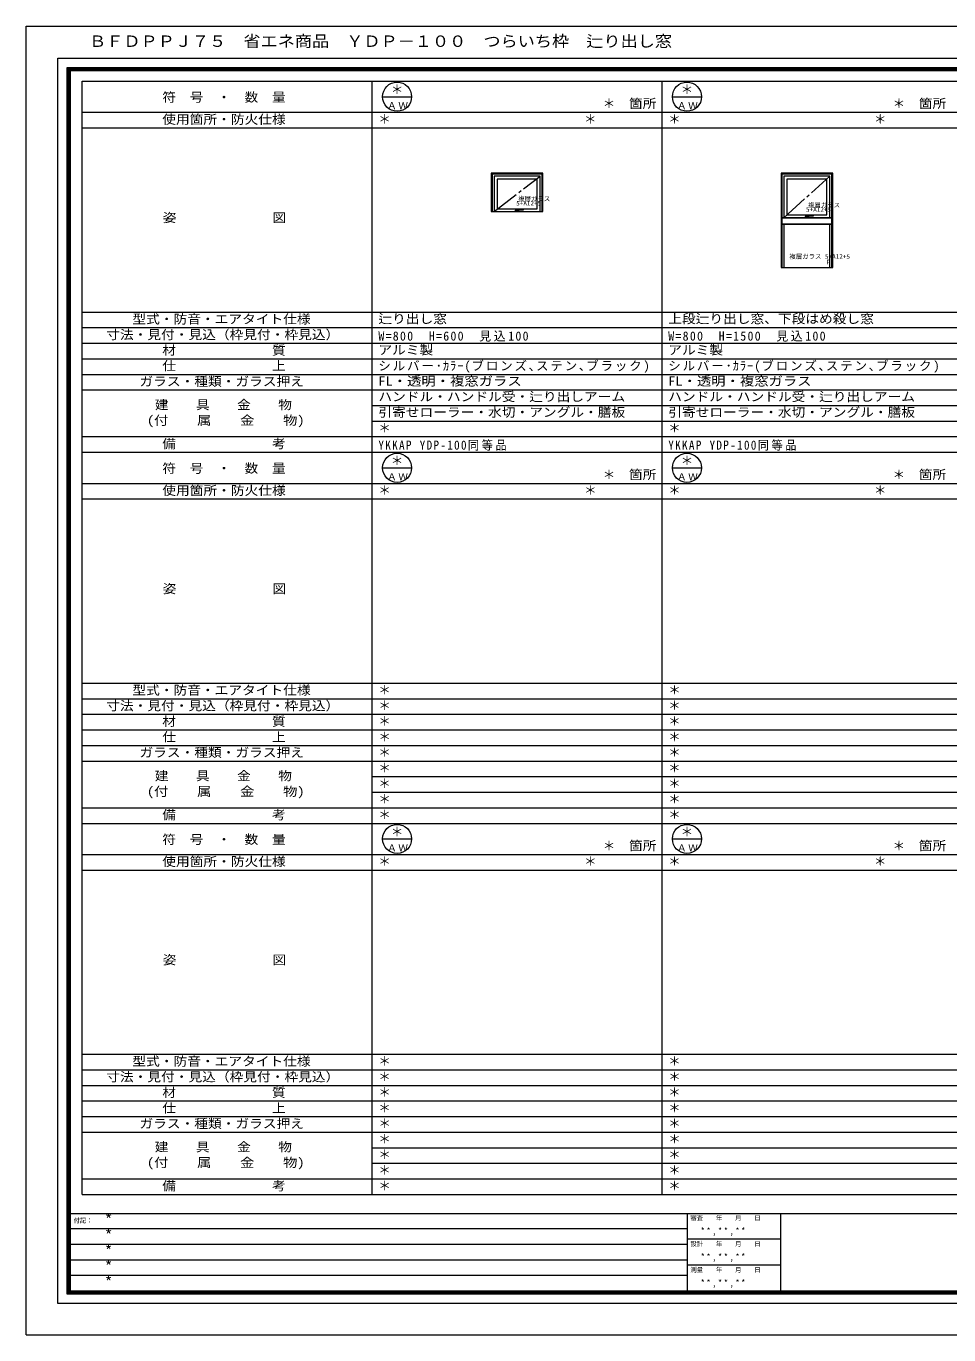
# Model space of a CAD drawing. Units: millimetres, scale not verified. Extents: x -14850 to 14850, y -10500 to 10500.
# Drawn here: x -14850 to -49, y -10500 to 10500 of the extents above; entities that cross this region are included whole.
import ezdxf
from ezdxf.enums import TextEntityAlignment as Align

# ---------------------------------------------------------------- set-up
doc = ezdxf.new("R2010")
doc.units = ezdxf.units.MM
doc.header["$LTSCALE"] = 50
doc.linetypes.add('CHAIN2', pattern=[12, 9, -1, 1, -1])
doc.layers.add('0-0_0', color=7, linetype='Continuous')
for name, color, linetype, lineweight in [('0-1_USER1', 7, 'Continuous', 9), ('0-2_YKK_ZWAK', 4, 'Continuous', 9), ('0-3_YKK_11', 3, 'Continuous', 9)]:
    doc.layers.add(name, color=color, linetype=linetype, lineweight=lineweight)
doc.styles.add('ＭＳ ゴシック', font='')
doc.styles.get('ＭＳ ゴシック').set_extended_font_data('MS Gothic')

msp = doc.modelspace()

# ---------------------------------------------------------------- linework, layer by layer
at = {"layer": '0-1_USER1'}
for p, q in [((-14850, 10500), (14850, 10500)), ((-14850, -10500), (-14850, 10500)), ((-14340.23, 9987.41), (14340.79, 9987.41)), ((-14340.23, -9999.25), (-14340.23, 9987.41)), ((-14190.23, 9837.97), (14190.23, 9837.97)), ((-14190.23, -9849.81), (-14190.23, 9837.97)), ((-14177.82, 9825.57), (14177.82, 9825.57)), ((-14177.82, -9837.41), (-14177.82, 9825.57)), ((-14164.85, 9812.59), (14165.42, 9812.59)), ((-14164.85, -9825), (-14164.85, 9812.59)), ((-14152.44, 9799.62), (14152.45, 9799.62)), ((-14152.44, -9812.03), (-14152.44, 9799.62)), ((-14140.04, 9787.22), (14140.04, 9787.22)), ((-14140.04, -9799.06), (-14140.04, 9787.22)), ((-13949.96, 9617.94), (13950.04, 9617.94)), ((-13949.96, -8247.06), (-13949.96, 9617.94)), ((-9299.96, -8247.06), (-9299.96, 9617.94)), ((-4649.96, -8247.06), (-4649.96, 9617.94)), ((-9133.29, 9367.94), (-8666.63, 9367.94)), ((-4483.29, 9367.94), (-4016.63, 9367.94)), ((-13949.96, 9117.94), (13950.04, 9117.94)), ((-13949.96, 8867.94), (13950.04, 8867.94)), ((-13949.96, 5912.94), (13950.04, 5912.94)), ((-13949.96, 5662.94), (13950.04, 5662.94)), ((-13949.96, 5412.94), (13950.04, 5412.94)), ((-13949.96, 5162.94), (13950.04, 5162.94)), ((-13949.96, 4912.94), (13950.04, 4912.94)), ((-13949.96, 4662.94), (13950.04, 4662.94)), ((-9299.96, 4412.94), (13950.04, 4412.94)), ((-9299.96, 4162.94), (13950.04, 4162.94)), ((-13949.96, 3912.94), (13950.04, 3912.94)), ((-13949.96, 3662.94), (13950.04, 3662.94)), ((-9133.29, 3412.94), (-8666.63, 3412.94)), ((-4483.29, 3412.94), (-4016.63, 3412.94)), ((-13949.96, 3162.94), (13950.04, 3162.94)), ((-13949.96, 2912.94), (13950.04, 2912.94)), ((-13949.96, -42.06), (13950.04, -42.06)), ((-13949.96, -292.06), (13950.04, -292.06)), ((-13949.96, -542.06), (13950.04, -542.06)), ((-13949.96, -792.06), (13950.04, -792.06)), ((-13949.96, -1042.06), (13950.04, -1042.06)), ((-13949.96, -1292.06), (13950.04, -1292.06)), ((-9299.96, -1542.06), (13950.04, -1542.06)), ((-9299.96, -1792.06), (13950.04, -1792.06)), ((-13949.96, -2042.06), (13950.04, -2042.06)), ((-13949.96, -2292.06), (13950.04, -2292.06)), ((-9133.29, -2542.06), (-8666.63, -2542.06)), ((-4483.29, -2542.06), (-4016.63, -2542.06)), ((-13949.96, -2792.06), (13950.04, -2792.06)), ((-13949.96, -3042.06), (13950.04, -3042.06)), ((-13949.96, -5997.06), (13950.04, -5997.06)), ((-13949.96, -6247.06), (13950.04, -6247.06)), ((-13949.96, -6497.06), (13950.04, -6497.06)), ((-13949.96, -6747.06), (13950.04, -6747.06)), ((-13949.96, -6997.06), (13950.04, -6997.06)), ((-13949.96, -7247.06), (13950.04, -7247.06)), ((-9299.96, -7497.06), (13950.04, -7497.06)), ((-9299.96, -7747.06), (13950.04, -7747.06)), ((-13949.96, -7997.06), (13950.04, -7997.06)), ((-13949.96, -8247.06), (13950.04, -8247.06)), ((-14190.23, -8550.56), (14190.23, -8550.56)), ((-4245.68, -8550.56), (-4245.68, -9849.81)), ((-2746.8, -8550.56), (-2746.8, -9849.81)), ((-4245.68, -8798.68), (-14190.23, -8798.68)), ((-2746.8, -8965.6), (-4245.68, -8965.6)), ((-4245.68, -9049.62), (-14190.23, -9049.62)), ((-4245.68, -9299.44), (-14190.23, -9299.44)), ((-2746.8, -9382.33), (-4245.68, -9382.33)), ((-4245.68, -9549.25), (-14190.23, -9549.25)), ((14190.23, -9849.81), (-14190.23, -9849.81)), ((14177.82, -9837.41), (-14177.82, -9837.41)), ((14165.42, -9825), (-14164.85, -9825)), ((14152.45, -9812.03), (-14152.44, -9812.03)), ((14140.04, -9799.06), (-14140.04, -9799.06)), ((14340.79, -9999.25), (-14340.23, -9999.25)), ((-14850, -10500), (14850, -10500))]:
    msp.add_line(p, q, dxfattribs=at)
for centre in [(-8899.96, 9367.94), (-4249.96, 9367.94), (-8899.96, 3412.94), (-4249.96, 3412.94), (-8899.96, -2542.06), (-4249.96, -2542.06)]:
    msp.add_circle(centre, 233.33, dxfattribs=at)
at = {"layer": '0-2_YKK_ZWAK'}
for p, q in [((-6559.96, 8140.44), (-7389.96, 8140.44)), ((-7389.96, 8140.44), (-7389.96, 7525.44)), ((-6574.96, 8125.44), (-7374.96, 8125.44)), ((-7374.96, 8125.44), (-7374.96, 7525.44)), ((-6604.96, 8095.44), (-7344.96, 8095.44)), ((-7344.96, 8095.44), (-7344.96, 7525.44)), ((-6654.96, 8045.44), (-7294.96, 8045.44)), ((-7294.96, 8045.44), (-7294.96, 7570.44)), ((-6654.96, 7570.44), (-6654.96, 8045.44)), ((-6604.96, 7525.44), (-6604.96, 8095.44)), ((-6574.96, 7525.44), (-6574.96, 8125.44)), ((-6559.96, 7525.44), (-6559.96, 8140.44)), ((-1909.96, 8140.44), (-2739.96, 8140.44)), ((-2739.96, 8140.44), (-2739.96, 6625.44)), ((-1924.96, 8125.44), (-2724.96, 8125.44)), ((-2724.96, 8125.44), (-2724.96, 7425.44)), ((-1954.96, 8095.44), (-2694.96, 8095.44)), ((-2694.96, 8095.44), (-2694.96, 7425.44)), ((-2004.96, 8045.44), (-2644.96, 8045.44)), ((-2644.96, 8045.44), (-2644.96, 7470.44)), ((-2004.96, 7470.44), (-2004.96, 8045.44)), ((-1954.96, 7425.44), (-1954.96, 8095.44)), ((-1924.96, 7425.44), (-1924.96, 8125.44)), ((-1909.96, 6625.44), (-1909.96, 8140.44)), ((-7294.96, 7570.44), (-6654.96, 7570.44)), ((-7389.96, 7525.44), (-6559.96, 7525.44)), ((-7374.96, 7525.44), (-6574.96, 7525.44)), ((-7344.96, 7525.44), (-6604.96, 7525.44)), ((-2724.96, 7425.44), (-2724.96, 7325.44)), ((-2694.96, 7425.44), (-1954.96, 7425.44)), ((-2644.96, 7470.44), (-2004.96, 7470.44)), ((-1924.96, 7325.44), (-1924.96, 7425.44)), ((-2724.96, 7325.44), (-1924.96, 7325.44)), ((-1924.96, 7325.44), (-2724.96, 7325.44)), ((-2724.96, 7325.44), (-2724.96, 6625.44)), ((-1954.96, 7325.44), (-2694.96, 7325.44)), ((-2694.96, 7325.44), (-2694.96, 6625.44)), ((-1954.96, 6625.44), (-1954.96, 7325.44)), ((-1924.96, 6625.44), (-1924.96, 7325.44)), ((-2739.96, 6625.44), (-1909.96, 6625.44)), ((-2724.96, 6625.44), (-1924.96, 6625.44)), ((-2694.96, 6625.44), (-1954.96, 6625.44))]:
    msp.add_line(p, q, dxfattribs=at)
at = {"layer": '0-2_YKK_ZWAK', "linetype": 'CHAIN2'}
for p, q in [((-7344.96, 7525.44), (-6604.96, 8095.44)), ((-2694.96, 7425.44), (-1954.96, 8095.44))]:
    msp.add_line(p, q, dxfattribs=at)
at = {"layer": '0-2_YKK_ZWAK'}
msp.add_lwpolyline([(-2724.96, 7425.44), (-1924.96, 7425.44), (-2724.96, 7425.44)], dxfattribs=at)
at = {"layer": '0-3_YKK_11'}
for p, q in [((-6874.96, 7561.44), (-6978.96, 7561.44)), ((-6978.96, 7561.44), (-6978.96, 7545.44)), ((-6970.96, 7561.44), (-6970.96, 7549.44)), ((-6874.96, 7561.44), (-6874.96, 7549.44)), ((-7002.96, 7545.44), (-7002.96, 7525.44)), ((-6978.96, 7545.44), (-7002.96, 7545.44)), ((-7002.96, 7525.44), (-6946.96, 7525.44)), ((-6983.96, 7545.44), (-6983.96, 7525.44)), ((-6983.96, 7525.44), (-6974.96, 7535.44)), ((-6974.96, 7535.44), (-6970.96, 7549.44)), ((-6965.96, 7535.44), (-6974.96, 7535.44)), ((-6874.96, 7549.44), (-6970.96, 7549.44)), ((-6965.96, 7549.44), (-6965.96, 7525.44)), ((-6946.96, 7545.44), (-6965.96, 7545.44)), ((-6946.96, 7525.44), (-6946.96, 7545.44)), ((-2352.96, 7425.44), (-2296.96, 7425.44)), ((-2333.96, 7445.44), (-2333.96, 7425.44)), ((-2333.96, 7425.44), (-2324.96, 7435.44)), ((-2224.96, 7461.44), (-2328.96, 7461.44)), ((-2328.96, 7461.44), (-2328.96, 7445.44)), ((-2324.96, 7435.44), (-2320.96, 7449.44)), ((-2315.96, 7435.44), (-2324.96, 7435.44)), ((-2320.96, 7461.44), (-2320.96, 7449.44)), ((-2224.96, 7449.44), (-2320.96, 7449.44)), ((-2315.96, 7449.44), (-2315.96, 7425.44)), ((-2296.96, 7445.44), (-2315.96, 7445.44)), ((-2296.96, 7425.44), (-2296.96, 7445.44)), ((-2224.96, 7461.44), (-2224.96, 7449.44))]:
    msp.add_line(p, q, dxfattribs=at)
msp.add_lwpolyline([(-2328.96, 7445.44), (-2352.96, 7445.44), (-2352.96, 7425.44)], dxfattribs=at)
for centre, radius in [((-6994.96, 7535.44), 4.1), ((-6994.96, 7535.44), 2.25), ((-6954.96, 7535.44), 4.1), ((-6954.96, 7535.44), 2.25), ((-2344.96, 7435.44), 4.1), ((-2344.96, 7435.44), 2.25), ((-2304.96, 7435.44), 4.1), ((-2304.96, 7435.44), 2.25)]:
    msp.add_circle(centre, radius, dxfattribs=at)

# ---------------------------------------------------------------- texts
at = {"layer": '0-0_0', "color": 3, "style": 'ＭＳ ゴシック', "width": 1.1}
msp.add_text('ＢＦＤＰＰＪ７５\u3000省エネ商品\u3000ＹＤＰ－１００\u3000つらいち枠\u3000辷り出し窓\u3000', height=183.3, dxfattribs=at).set_placement((-13840.23, 10112.41), align=Align.BOTTOM_LEFT)
at = {"layer": '0-0_0', "style": 'ＭＳ ゴシック'}
for p in [(-8999.96, 9367.94), (-4349.96, 9367.94), (-5599.96, 9142.94), (-949.96, 9142.94), (-9199.96, 8892.94), (-5899.96, 8892.94), (-4549.96, 8892.94), (-1249.96, 8892.94), (-9199.96, 3937.94), (-4549.96, 3937.94), (-8999.96, 3412.94), (-4349.96, 3412.94), (-5599.96, 3187.94), (-949.96, 3187.94), (-9199.96, 2937.94), (-5899.96, 2937.94), (-4549.96, 2937.94), (-1249.96, 2937.94), (-9199.96, -267.06), (-4549.96, -267.06), (-9199.96, -517.06), (-4549.96, -517.06), (-9199.96, -767.06), (-4549.96, -767.06), (-9199.96, -1017.06), (-4549.96, -1017.06), (-9199.96, -1267.06), (-4549.96, -1267.06), (-9199.96, -1517.06), (-4549.96, -1517.06), (-9199.96, -1767.06), (-4549.96, -1767.06), (-9199.96, -2017.06), (-4549.96, -2017.06), (-9199.96, -2267.06), (-4549.96, -2267.06), (-8999.96, -2542.06), (-8999.96, -2542.06), (-4349.96, -2542.06), (-5599.96, -2767.06), (-949.96, -2767.06), (-9199.96, -3017.06), (-5899.96, -3017.06), (-4549.96, -3017.06), (-1249.96, -3017.06), (-9199.96, -6222.06), (-4549.96, -6222.06), (-9199.96, -6472.06), (-4549.96, -6472.06), (-9199.96, -6722.06), (-4549.96, -6722.06), (-9199.96, -6972.06), (-4549.96, -6972.06), (-9199.96, -7222.06), (-4549.96, -7222.06), (-9199.96, -7472.06), (-4549.96, -7472.06), (-9199.96, -7722.06), (-4549.96, -7722.06), (-9199.96, -7972.06), (-4549.96, -7972.06), (-9199.96, -8222.06), (-4549.96, -8222.06)]:
    msp.add_text('＊', height=146.6, dxfattribs=at).set_placement(p, align=Align.BOTTOM_LEFT)
for s, width, p in [('辷り出し窓', 1.1, (-9199.96, 5687.94)), ('上段辷り出し窓、下段はめ殺し窓', 1.1, (-4549.96, 5687.94)), ('アルミ製', 1.1, (-9199.96, 5187.94)), ('アルミ製', 1.1, (-4549.96, 5187.94)), ('FL・透明・複窓ガラス', 1.15, (-9199.96, 4687.94)), ('FL・透明・複窓ガラス', 1.15, (-4549.96, 4687.94)), ('ハンドル・ハンドル受・辷り出しアーム', 1.1, (-9199.96, 4437.94)), ('ハンドル・ハンドル受・辷り出しアーム', 1.1, (-4549.96, 4437.94)), ('引寄せローラー・水切・アングル・膳板', 1.1, (-9199.96, 4187.94)), ('引寄せローラー・水切・アングル・膳板', 1.1, (-4549.96, 4187.94))]:
    msp.add_text(s, height=146.6, dxfattribs=dict(at, width=width)).set_placement(p, align=Align.BOTTOM_LEFT)
at = {"layer": '0-0_0', "char_height": 146.6, "attachment_point": 7, "style": 'ＭＳ ゴシック'}
for s, insert in [('\\T1.22;\\W0.95;W=800\u3000H=600\u3000見込100', (-9199.96, 5437.94)), ('\\T1.22;\\W0.95;W=800\u3000H=1500\u3000見込100', (-4549.96, 5437.94)), ('\\T1.15;シルバー･ｶﾗｰ(ブロンズ､ステン､ブラック)', (-9199.96, 4937.94)), ('\\T1.15;シルバー･ｶﾗｰ(ブロンズ､ステン､ブラック)', (-4549.96, 4937.94)), ('\\T1.23;\\W0.9;YKKAP\\~YDP-100同等品', (-9199.96, 3687.94)), ('\\T1.23;\\W0.9;YKKAP\\~YDP-100同等品', (-4549.96, 3687.94))]:
    msp.add_mtext(s, dxfattribs=dict(at, insert=insert))
at = {"layer": '0-1_USER1', "style": 'ＭＳ ゴシック'}
for s, width, p in [('符\u3000号\u3000・\u3000数\u3000量', 1.1, (-12666.33, 9242.94)), ('箇所', 1.1, (-5179.96, 9142.94)), ('箇所', 1.1, (-529.96, 9142.94)), ('使用箇所・防火仕様', 1.1, (-12666.33, 8887.94)), ('姿\u3000\u3000\u3000\u3000\u3000\u3000\u3000図', 1.1, (-12659.66, 7310.44)), ('型式・防音・エアタイト仕様', 1.1, (-13146.33, 5682.94)), ('寸法・見付・見込（枠見付・枠見込）', 1.1, (-13566.33, 5432.94)), ('材\u3000\u3000\u3000\u3000\u3000\u3000\u3000質', 1.1, (-12666.33, 5182.94)), ('仕\u3000\u3000\u3000\u3000\u3000\u3000\u3000上', 1.1, (-12666.33, 4932.94)), ('ガラス・種類・ガラス押え', 1.1, (-13033, 4682.94)), ('建\u3000\u3000具\u3000\u3000金\u3000\u3000物', 1.1, (-12786.33, 4307.94)), ('(付\u3000\u3000属\u3000\u3000金\u3000\u3000物)', 1.15, (-12913, 4057.94)), ('備\u3000\u3000\u3000\u3000\u3000\u3000\u3000考', 1.1, (-12666.33, 3682.94)), ('符\u3000号\u3000・\u3000数\u3000量', 1.1, (-12666.33, 3287.94)), ('箇所', 1.1, (-5179.96, 3187.94)), ('箇所', 1.1, (-529.96, 3187.94)), ('使用箇所・防火仕様', 1.1, (-12666.33, 2932.94)), ('姿\u3000\u3000\u3000\u3000\u3000\u3000\u3000図', 1.1, (-12659.66, 1355.44)), ('型式・防音・エアタイト仕様', 1.1, (-13146.33, -272.06)), ('寸法・見付・見込（枠見付・枠見込）', 1.1, (-13566.33, -522.06)), ('材\u3000\u3000\u3000\u3000\u3000\u3000\u3000質', 1.1, (-12666.33, -772.06)), ('仕\u3000\u3000\u3000\u3000\u3000\u3000\u3000上', 1.1, (-12666.33, -1022.06)), ('ガラス・種類・ガラス押え', 1.1, (-13033, -1272.06)), ('建\u3000\u3000具\u3000\u3000金\u3000\u3000物', 1.1, (-12786.33, -1647.06)), ('(付\u3000\u3000属\u3000\u3000金\u3000\u3000物)', 1.15, (-12913, -1897.06)), ('備\u3000\u3000\u3000\u3000\u3000\u3000\u3000考', 1.1, (-12666.33, -2272.06)), ('符\u3000号\u3000・\u3000数\u3000量', 1.1, (-12666.33, -2667.06)), ('箇所', 1.1, (-5179.96, -2767.06)), ('箇所', 1.1, (-529.96, -2767.06)), ('使用箇所・防火仕様', 1.1, (-12666.33, -3022.06)), ('姿\u3000\u3000\u3000\u3000\u3000\u3000\u3000図', 1.1, (-12659.66, -4599.56)), ('型式・防音・エアタイト仕様', 1.1, (-13146.33, -6227.06)), ('寸法・見付・見込（枠見付・枠見込）', 1.1, (-13566.33, -6477.06)), ('材\u3000\u3000\u3000\u3000\u3000\u3000\u3000質', 1.1, (-12666.33, -6727.06)), ('仕\u3000\u3000\u3000\u3000\u3000\u3000\u3000上', 1.1, (-12666.33, -6977.06)), ('ガラス・種類・ガラス押え', 1.1, (-13033, -7227.06)), ('建\u3000\u3000具\u3000\u3000金\u3000\u3000物', 1.1, (-12786.33, -7602.06)), ('(付\u3000\u3000属\u3000\u3000金\u3000\u3000物)', 1.15, (-12913, -7852.06)), ('備\u3000\u3000\u3000\u3000\u3000\u3000\u3000考', 1.1, (-12666.33, -8227.06))]:
    msp.add_text(s, height=146.6, dxfattribs=dict(at, width=width)).set_placement(p, align=Align.BOTTOM_LEFT)
at = {"layer": '0-1_USER1', "color": 3, "style": 'ＭＳ ゴシック'}
for p in [(-13590.04, -8798.68), (-13590.04, -9049.62), (-13590.04, -9299.62), (-13590.04, -9550.38), (-13590.04, -9800.38)]:
    msp.add_text('*', height=183.3, dxfattribs=at).set_placement(p, align=Align.BOTTOM_LEFT)
at = {"layer": '0-1_USER1', "color": 4, "style": 'ＭＳ ゴシック'}
for s, p in [('審査\u3000\u3000年\u3000\u3000月\u3000\u3000日', (-4195.68, -8683.68)), ('付記：', (-14090.04, -8723.68)), ('設計\u3000\u3000年\u3000\u3000月\u3000\u3000日', (-4195.68, -9098.72)), ('測量\u3000\u3000年\u3000\u3000月\u3000\u3000日', (-4195.68, -9515.45))]:
    msp.add_text(s, height=73.31, dxfattribs=at).set_placement(p, align=Align.BOTTOM_LEFT)
at = {"layer": '0-1_USER1', "char_height": 110, "attachment_point": 7, "style": 'ＭＳ ゴシック'}
for s, insert in [('\\T1.17;ＡＷ', (-9059.96, 9167.94)), ('\\T1.17;ＡＷ', (-4409.96, 9167.94)), ('\\T1.17;ＡＷ', (-9059.96, 3212.94)), ('\\T1.17;ＡＷ', (-4409.96, 3212.94)), ('\\T1.17;ＡＷ', (-9059.96, -2742.06)), ('\\T1.17;ＡＷ', (-4409.96, -2742.06)), ('\\T1.39;\\W0.85;**,**,**', (-4029.7, -8916.54)), ('\\T1.39;\\W0.85;**,**,**', (-4029.7, -9333.27)), ('\\T1.39;\\W0.85;**,**,**', (-4029.7, -9750))]:
    msp.add_mtext(s, dxfattribs=dict(at, insert=insert))
at = {"layer": '0-2_YKK_ZWAK', "style": 'ＭＳ ゴシック'}
for s, p in [('複層ガラス', (-6956.96, 7670.44)), ('5+A12+5', (-6988.96, 7600.44)), ('5+A12+5', (-2338.96, 7500.44)), ('複層ガラス', (-2306.96, 7570.44)), ('複層ガラス 5+A12+5', (-2605.76, 6745.44)), ('F', (-2016.96, 6655.44))]:
    msp.add_text(s, height=73.31, dxfattribs=at).set_placement(p, align=Align.BOTTOM_LEFT)

doc.saveas('drawing.dxf')
